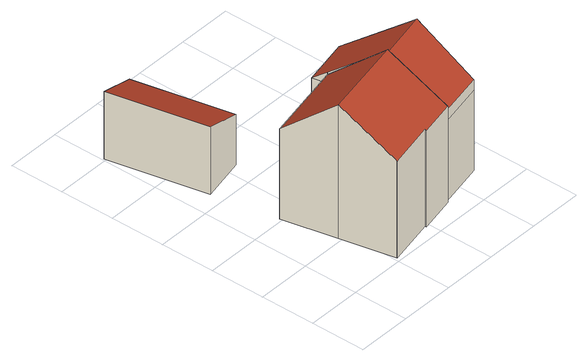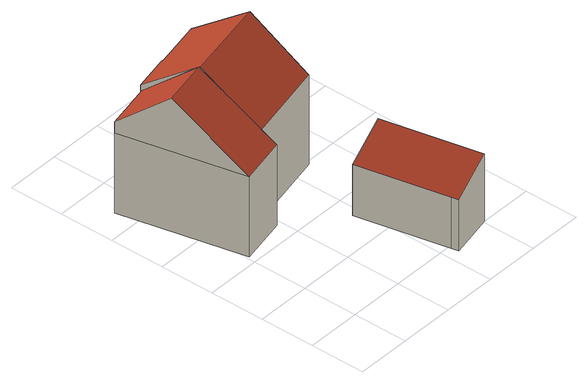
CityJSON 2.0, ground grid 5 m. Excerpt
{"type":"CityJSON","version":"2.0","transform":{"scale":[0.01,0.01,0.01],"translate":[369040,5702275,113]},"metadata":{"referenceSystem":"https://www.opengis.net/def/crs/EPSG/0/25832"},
"CityObjects":{
"building1":{"type":"Building","attributes":{"Gemeindeschluessel":"05113000","Geometrietyp2DReferenz":"3000","function":"31001_1010","roofType":"2100","measuredHeight":6.51,"storeysAboveGround":1},"geometry":[{"type":"Solid","lod":"2","boundaries":[[[[0,1,2,3]],[[4,5,1,0]],[[6,7,5,4]],[[8,9,7,6]],[[3,2,9,8]],[[6,4,0,3,8]],[[1,5,7,9,2]]]],"semantics":{"surfaces":[{"type":"WallSurface"},{"type":"RoofSurface"},{"type":"GroundSurface"}],"values":[[0,0,0,0,0,1,2]]}}]},
"building2":{"type":"Building","attributes":{"Gemeindeschluessel":"05113000","Geometrietyp2DReferenz":"3000","function":"31001_1010"},"address":[{"country":"Germany","locality":"Essen","thoroughfareNumber":"437","thoroughfareName":"Bochumer Landstr."}],"children":["building2-1","building2-2"]},
"building2-1":{"type":"BuildingPart","attributes":{"roofType":"3100","measuredHeight":12.86,"storeysAboveGround":2},"parents":["building2"],"geometry":[{"type":"Solid","lod":"2","boundaries":[[[[10,11,12,13]],[[14,15,11,10]],[[16,17,15,14]],[[18,19,17,16]],[[20,21,22,19,18]],[[23,24,25,26]],[[13,12,24,23]],[[27,20,18,16,28]],[[14,10,13,23,26,29,30,28,16]],[[11,15,17,19,22,31,32,25,24,12]],[[27,28,33]],[[22,21,34,31]],[[21,20,27,33,34]],[[25,32,35,36,29,26]],[[33,28,30]],[[34,35,32,31]],[[34,33,30,29,36,35]]]],"semantics":{"surfaces":[{"type":"WallSurface"},{"type":"RoofSurface"},{"type":"GroundSurface"},{"type":"ClosureSurface"}],"values":[[0,0,0,0,0,0,0,1,1,2,0,3,3,0,0,3,3]]}}]},
"building2-2":{"type":"BuildingPart","attributes":{"roofType":"3100","measuredHeight":12.79,"storeysAboveGround":2},"parents":["building2"],"geometry":[{"type":"Solid","lod":"2","boundaries":[[[[37,38,39,40]],[[35,32,38,37]],[[41,42,22,21]],[[43,44,42,41]],[[40,39,44,43]],[[45,46,27,33,30,47,48,40,43]],[[49,48,47,29,36]],[[49,36,35,37]],[[48,49,37,40]],[[20,46,45,41,21]],[[45,43,41]],[[38,32,31,22,42,44,39]],[[31,34,21,22]],[[32,35,34,31]],[[47,30,29]],[[27,46,20]],[[33,27,20,21,34]],[[36,29,30,33,34,35]]]],"semantics":{"surfaces":[{"type":"WallSurface"},{"type":"RoofSurface"},{"type":"GroundSurface"},{"type":"ClosureSurface"}],"values":[[0,0,0,0,0,1,1,0,0,0,0,2,3,3,0,0,3,3]]}}]}
},
"vertices":[
[2,2512,727],[2,2512,75],[194,1614,75],[194,1614,727],[403,2598,565],[403,2598,75],[416,2535,565],[416,2535,75],[595,1701,565],[595,1701,75],
[533,35,992],[533,35,61],[965,127,61],[965,127,994],[532,39,995],[532,39,61],[426,532,1347],[426,532,61],[320,1029,926],[320,1029,61],[1075,1195,918],[1075,1195,832],[1075,1195,61],[967,115,985],[967,115,61],[1301,185,61],[1301,185,986],[1136,922,1150],[1188,690,1347],[1196,652,1320],[1190,678,1339],[1188,690,61],[1298,198,61],[1188,690,1330],[1188,690,832],[1298,198,832],[1298,198,938],
[1730,290,832],[1730,290,61],[1480,1426,61],[1480,1426,832],[1077,1195,832],[1077,1195,61],[1045,1331,833],[1045,1331,61],[1077,1195,939],[1075,1195,939],[1191,676,1341],[1625,769,1341],[1730,290,937]
]}
